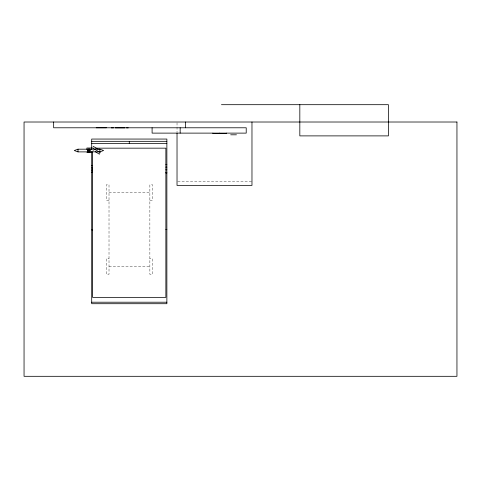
<?xml version="1.0" encoding="UTF-8"?>
<svg xmlns="http://www.w3.org/2000/svg" width="481" height="481" viewBox="0 0 481 481"><rect width="100%" height="100%" fill="white"/><g stroke="black" fill="none" stroke-linecap="round" stroke-linejoin="round"><path stroke-width="0.36" stroke-dasharray="2.4 1.8" d="M177.766 181.523L251.972 181.523M109.013 192.55L149.868 192.55M109.013 200.324L106.349 200.324L106.349 184.776L109.013 184.776L109.013 274.266L106.349 274.266L106.349 258.724L109.013 258.724M149.868 200.324L152.531 200.324L152.531 184.776L149.868 184.776L149.868 274.266L152.531 274.266L152.531 258.724L149.868 258.724M109.013 266.498L149.868 266.498M92.803 150.234L94.005 150.95M177.026 122.757L177.026 132.455"/><path stroke-width="0.72" d="M89.009 150.962L89.009 151.864A1.353 1.353 0 0 0 90.236 149.934A1.353 1.353 0 0 0 87.969 149.639A1.353 1.353 0 0 0 88.66 151.816L99.88 151.864L103.613 150.511L99.88 149.152L89.009 149.152L88.931 151.9L78 151.888L74.266 150.535L78 149.182L88.871 149.182L88.931 151.9A1.353 1.353 0 0 1 87.518 150.535A1.353 1.353 0 0 1 88.871 149.182L87.698 150.156L88.871 149.483A1.389 1.383 0 0 1 89.232 150.481L89.009 151.846M89.165 150.836L89.225 150.481M93.001 147.144L93.41 146.464L98.226 149.32M99.832 153.481L99.429 154.167L95.208 151.665M221.44 104.69L388.426 104.69L388.426 135.889L299.825 135.889L299.825 104.69M111.339 127.874L113.552 127.874M115.29 127.874L124.91 127.874M126.485 127.874L128.247 127.874M230.682 134.806L236.454 134.806M91.703 141.33L166.871 141.33M91.703 143.609L166.871 143.609M91.703 148.016L86.929 148.016L86.929 149.513M95.587 148.16L165.873 148.16L165.873 297.378L92.592 297.378L92.592 151.816M86.929 152.507L91.703 152.507M165.873 164.538L166.871 164.538M91.703 165.711L92.592 165.711M165.873 167.154L166.871 167.154M91.703 167.905L92.592 167.905M165.873 169.769L166.871 169.769M91.703 170.094L92.592 170.094M91.703 172.168L92.592 172.168M91.703 172.288L92.592 172.288M165.873 172.384L166.871 172.384M165.873 173.016L166.871 173.016M165.873 229.635L166.871 229.635M91.703 229.906L92.592 229.906M91.703 302.212L166.871 302.212M92.502 147.992L100.331 152.639M251.972 122.012L251.972 185.407L177.026 185.407L177.026 133.171M226.329 133.117L226.329 133.562L212.891 133.562L212.891 133.117M219.607 133.117L219.607 133.562M185.594 122.012L185.594 127.784M180.159 127.784L180.159 133.117M152.098 127.784L152.098 133.117L246.218 133.117L246.218 127.784L53.656 127.784L53.656 122.012M129.287 141.33L129.287 143.609M106.439 127.784L96.218 127.784M99.88 149.152L99.88 151.864M91.703 149.513L91.703 139.057L166.871 139.057L166.871 303.709L91.703 303.709L91.703 151.713M78 149.182L78 151.888M88.865 149.308A0.998 0.998 0 0 1 89.869 149.308M456.95 122.012L24.05 122.012L24.05 376.31L456.95 376.31L456.95 122.012"/></g></svg>
